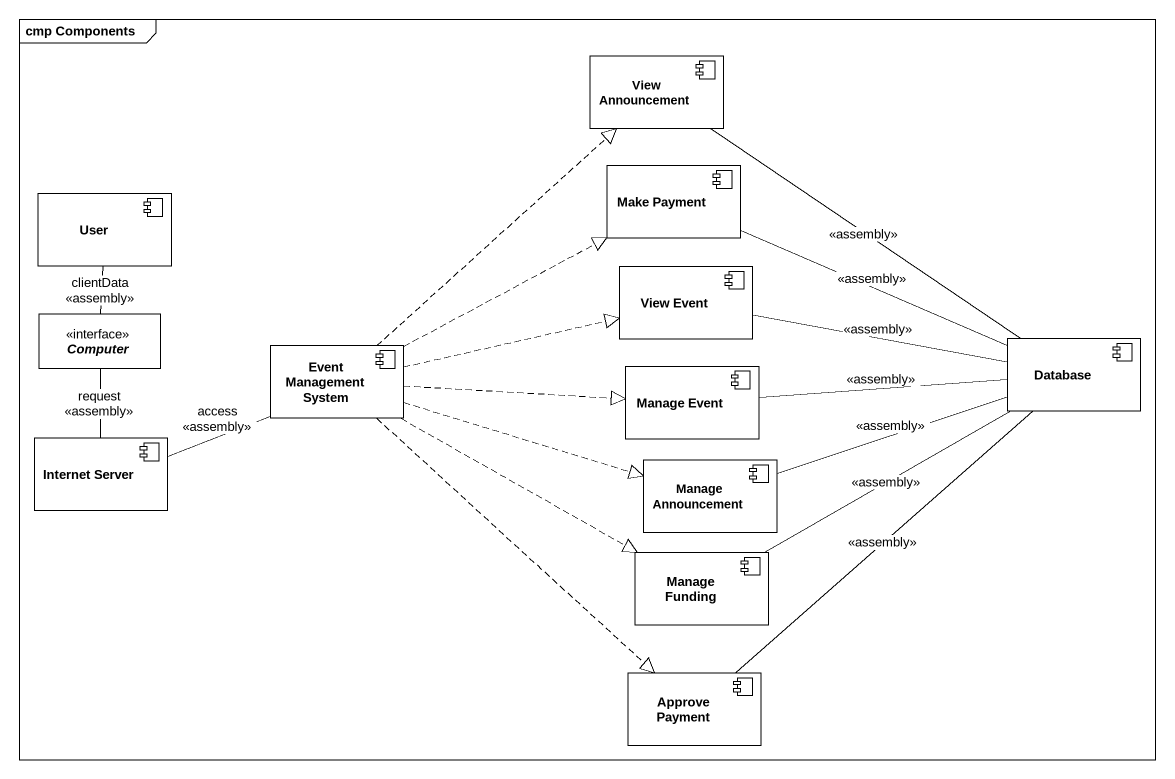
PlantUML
@startuml
mainframe cmp Components
allowmixing
hide circle
hide empty members
component "View Announcement" as View_Announcement
component "Make Payment" as Make_Payment
component User
component "View Event" as View_Event
interface Computer
component "Event Management System" as Event_Management_System
component "Database" as Database_
component "Manage Event" as Manage_Event
component "Internet Server" as Internet_Server
component "Manage Announcement" as Manage_Announcement
component "Manage Funding" as Manage_Funding
component "Approve Payment" as Approve_Payment
Computer -up- User : clientData\n<<assembly>>
Event_Management_System .up.|> View_Announcement
Event_Management_System .right.|> Make_Payment
Event_Management_System .right.|> View_Event
Event_Management_System .right.|> Manage_Event
Event_Management_System .right.|> Manage_Announcement
Event_Management_System .right.|> Manage_Funding
Event_Management_System ..|> Approve_Payment
Database_ -up- View_Announcement : <<assembly>>
Database_ -left- Make_Payment : <<assembly>>
Database_ -left- View_Event : <<assembly>>
Database_ -left- Manage_Event : <<assembly>>
Database_ -left- Manage_Announcement : <<assembly>>
Database_ -left- Manage_Funding : <<assembly>>
Database_ -- Approve_Payment : <<assembly>>
Internet_Server -up- Computer : request\n<<assembly>>
Internet_Server -right- Event_Management_System : access\n<<assembly>>
@enduml
